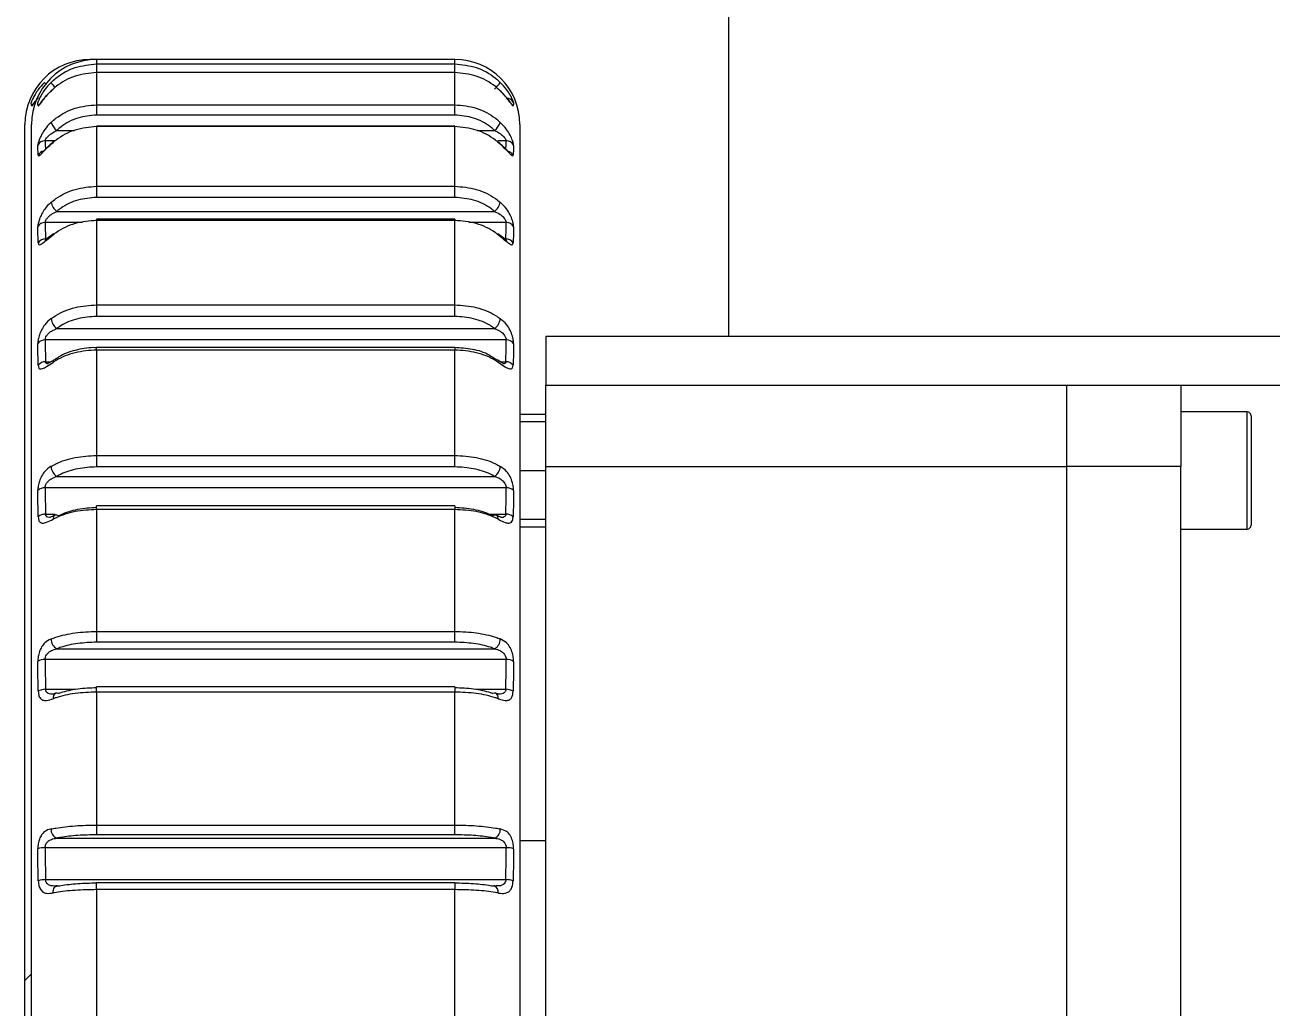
# Model space of a CAD drawing. Header units: millimetres. Extents: x -2889 to 8174, y 2447 to 8478.
# Drawn here: x 1753.66 to 1761.32, y 3464.35 to 3470.38 of the extents above; entities that cross this region are included whole.
import ezdxf

# ---------------------------------------------------------------- set-up
doc = ezdxf.new("R2010")
doc.units = ezdxf.units.MM

msp = doc.modelspace()

# ---------------------------------------------------------------- linework, layer by layer
at = {"color": 7, "linetype": 'Continuous', "lineweight": 25}
for p, q in [((1757.9788, 3474.6726), (1757.9788, 3468.4726)), ((1754.0966, 3470.1726), (1754.0563, 3470.1726)), ((1756.2966, 3470.1726), (1754.0966, 3470.1726)), ((1754.0966, 3470.1448), (1756.2966, 3470.1448)), ((1756.2966, 3470.0932), (1754.0966, 3470.0932)), ((1754.0966, 3470.0925), (1754.0966, 3470.0932)), ((1754.0966, 3470.0925), (1754.0966, 3469.8943)), ((1756.2966, 3470.0925), (1754.0966, 3470.0925)), ((1756.2966, 3470.0932), (1756.2966, 3470.0925)), ((1756.2966, 3469.8943), (1756.2966, 3470.0925)), ((1754.0966, 3469.8943), (1754.0966, 3469.8312)), ((1754.0966, 3469.8943), (1756.2966, 3469.8943)), ((1756.2966, 3469.8312), (1754.0966, 3469.8312)), ((1756.2966, 3469.8312), (1756.2966, 3469.8943)), ((1753.6563, 3464.5146), (1753.6563, 3469.7726)), ((1753.6966, 3458.5726), (1753.6966, 3469.7726)), ((1756.2966, 3469.7635), (1754.0966, 3469.7635)), ((1754.0966, 3469.76), (1754.0966, 3469.7635)), ((1754.0966, 3469.76), (1754.0966, 3469.3938)), ((1756.2966, 3469.76), (1754.0966, 3469.76)), ((1756.2966, 3469.7635), (1756.2966, 3469.76)), ((1756.2966, 3469.3938), (1756.2966, 3469.76)), ((1756.6966, 3469.7726), (1756.6966, 3458.5726)), ((1753.8308, 3469.666), (1753.8232, 3469.6595)), ((1754.0966, 3469.3938), (1754.0966, 3469.3253)), ((1754.0966, 3469.3938), (1756.2966, 3469.3938)), ((1756.2966, 3469.3253), (1756.2966, 3469.3938)), ((1756.2966, 3469.3253), (1754.0966, 3469.3253)), ((1753.8519, 3469.2389), (1756.5414, 3469.2389)), ((1756.2966, 3469.1916), (1754.0966, 3469.1916)), ((1754.0966, 3469.1833), (1754.0966, 3469.1916)), ((1754.0966, 3469.1833), (1754.0966, 3468.6651)), ((1756.2966, 3469.1833), (1754.0966, 3469.1833)), ((1756.2966, 3469.1916), (1756.2966, 3469.1833)), ((1756.2966, 3468.6651), (1756.2966, 3469.1833)), ((1754.0966, 3468.6651), (1754.0966, 3468.5942)), ((1754.0966, 3468.6651), (1756.2966, 3468.6651)), ((1756.2966, 3468.5942), (1756.2966, 3468.6651)), ((1753.8519, 3468.52), (1756.5414, 3468.52)), ((1756.2966, 3468.5942), (1754.0966, 3468.5942)), ((1756.6127, 3468.4494), (1753.7805, 3468.4494)), ((1756.8563, 3468.4726), (1764.8563, 3468.4726)), ((1756.8563, 3468.4726), (1756.8563, 3468.1726)), ((1756.2966, 3468.4025), (1754.0966, 3468.4025)), ((1754.0966, 3468.3876), (1754.0966, 3467.74)), ((1756.2966, 3468.3876), (1754.0966, 3468.3876)), ((1756.2966, 3467.74), (1756.2966, 3468.3876)), ((1756.5557, 3468.3251), (1756.5205, 3468.3478)), ((1756.8563, 3467.6726), (1756.8563, 3468.1726)), ((1756.8563, 3468.1726), (1764.8563, 3468.1726)), ((1760.0563, 3467.6726), (1760.0563, 3468.1726)), ((1760.7563, 3468.1726), (1760.7563, 3467.6726)), ((1756.6966, 3467.9939), (1756.8563, 3467.9939)), ((1761.1643, 3468.0075), (1760.7563, 3468.0075)), ((1761.1883, 3467.9835), (1761.1883, 3467.3115)), ((1756.6966, 3467.9475), (1756.8563, 3467.9475)), ((1754.0966, 3467.74), (1754.0966, 3467.6698)), ((1754.0966, 3467.74), (1756.2966, 3467.74)), ((1756.2966, 3467.6698), (1756.2966, 3467.74)), ((1753.8519, 3467.6112), (1756.5414, 3467.6112)), ((1756.2966, 3467.6698), (1754.0966, 3467.6698)), ((1756.6966, 3467.6475), (1756.8563, 3467.6475)), ((1756.8563, 3467.6726), (1760.0563, 3467.6726)), ((1756.8563, 3462.6726), (1756.8563, 3467.6726)), ((1760.7563, 3467.6726), (1760.0563, 3467.6726)), ((1760.0563, 3462.6726), (1760.0563, 3467.6726)), ((1760.7563, 3465.1726), (1760.7563, 3467.6726)), ((1756.6127, 3467.5413), (1753.7805, 3467.5413)), ((1756.2966, 3467.4307), (1754.0966, 3467.4307)), ((1754.0966, 3467.4077), (1754.0966, 3466.659)), ((1756.2966, 3467.4077), (1754.0966, 3467.4077)), ((1756.2966, 3466.659), (1756.2966, 3467.4077)), ((1756.6966, 3467.3475), (1756.8563, 3467.3475)), ((1756.6966, 3467.3011), (1756.8563, 3467.3011)), ((1760.7563, 3467.2875), (1761.1643, 3467.2875)), ((1754.0966, 3466.659), (1754.0966, 3466.5926)), ((1754.0966, 3466.659), (1756.2966, 3466.659)), ((1756.2966, 3466.5926), (1756.2966, 3466.659)), ((1753.8519, 3466.552), (1756.5414, 3466.552)), ((1756.2966, 3466.5926), (1754.0966, 3466.5926)), ((1756.6127, 3466.486), (1753.7805, 3466.486)), ((1756.2966, 3466.3188), (1754.0966, 3466.3188)), ((1754.0966, 3466.2864), (1754.0966, 3465.4694)), ((1756.2966, 3466.2864), (1754.0966, 3466.2864)), ((1756.2966, 3465.4694), (1756.2966, 3466.2864)), ((1754.0966, 3465.4694), (1754.0966, 3465.4097)), ((1754.0966, 3465.4694), (1756.2966, 3465.4694)), ((1756.2966, 3465.4097), (1756.2966, 3465.4694)), ((1753.8519, 3465.3889), (1756.5414, 3465.3889)), ((1756.2966, 3465.4097), (1754.0966, 3465.4097)), ((1756.6127, 3465.3296), (1753.7805, 3465.3296)), ((1756.8563, 3465.3726), (1756.6966, 3465.3726)), ((1760.7563, 3462.6726), (1760.7563, 3465.1726)), ((1753.783, 3465.134), (1756.6102, 3465.134)), ((1756.2966, 3465.1152), (1754.0966, 3465.1152)), ((1754.0966, 3465.0727), (1754.0966, 3464.223)), ((1756.2966, 3465.0727), (1754.0966, 3465.0727)), ((1756.2966, 3464.223), (1756.2966, 3465.0727)), ((1753.6966, 3464.555), (1753.6563, 3464.5146)), ((1753.6563, 3463.8726), (1753.6563, 3464.5146))]:
    msp.add_line(p, q, dxfattribs=at)
at = {"color": 8, "linetype": 'Continuous', "lineweight": 25}
for p, q in [((1754.0563, 3470.1726), (1754.0563, 3470.1706)), ((1754.0966, 3470.1726), (1754.0966, 3470.1448)), ((1754.0966, 3470.1448), (1754.0966, 3470.0932)), ((1756.2966, 3470.1448), (1756.2966, 3470.1726)), ((1756.2966, 3470.0925), (1756.2966, 3470.1448)), ((1753.8425, 3469.6733), (1753.7805, 3469.6733)), ((1753.8519, 3469.7363), (1753.9599, 3469.7363)), ((1756.4333, 3469.7363), (1756.5414, 3469.7363)), ((1756.6127, 3469.6733), (1756.5614, 3469.6733)), ((1753.695, 3469.6461), (1753.6966, 3469.6491)), ((1753.695, 3469.1458), (1753.6966, 3469.1485)), ((1754.0099, 3469.1706), (1753.7805, 3469.1706)), ((1756.6127, 3469.1706), (1756.3833, 3469.1706)), ((1753.695, 3468.4281), (1753.6966, 3468.4304)), ((1754.0966, 3468.3876), (1754.0966, 3468.4025)), ((1756.2966, 3468.4025), (1756.2966, 3468.3876)), ((1753.783, 3468.3156), (1753.817, 3468.3156)), ((1756.5762, 3468.3156), (1756.6102, 3468.3156)), ((1761.1643, 3467.2875), (1761.1643, 3468.0075)), ((1753.695, 3467.5244), (1753.6966, 3467.5263)), ((1753.783, 3467.3795), (1753.8417, 3467.3795)), ((1754.0966, 3467.4077), (1754.0966, 3467.4307)), ((1756.2966, 3467.4307), (1756.2966, 3467.4077)), ((1756.5047, 3467.3795), (1756.6102, 3467.3795)), ((1753.695, 3466.4742), (1753.6966, 3466.4755)), ((1753.783, 3466.3033), (1753.9671, 3466.3033)), ((1754.0966, 3466.2864), (1754.0966, 3466.3188)), ((1756.2966, 3466.3188), (1756.2966, 3466.2864)), ((1756.4262, 3466.3033), (1756.6102, 3466.3033)), ((1753.695, 3465.3235), (1753.6966, 3465.3242)), ((1754.0966, 3465.0727), (1754.0966, 3465.1152)), ((1756.2966, 3465.1152), (1756.2966, 3465.0727))]:
    msp.add_line(p, q, dxfattribs=at)
at = {"color": 7, "linetype": 'Continuous', "lineweight": 25, "flags": 128}
for points in [[(1753.8294, 3469.6628), (1753.8298, 3469.6655), (1753.8305, 3469.6663)], [(1756.5626, 3469.6664), (1756.5634, 3469.6655), (1756.5638, 3469.6628)], [(1753.8547, 3465.0959), (1753.8561, 3465.096), (1753.8628, 3465.0955)], [(1756.5304, 3465.0955), (1756.5371, 3465.096), (1756.5395, 3465.0957)]]:
    msp.add_lwpolyline(points, dxfattribs=at)
at = {"color": 8, "linetype": 'Continuous', "lineweight": 25, "flags": 128}
msp.add_lwpolyline([(1753.8294, 3465.0521), (1753.8298, 3465.0619), (1753.8315, 3465.071), (1753.8345, 3465.0791), (1753.8387, 3465.0859), (1753.8438, 3465.0912), (1753.8497, 3465.0946), (1753.8547, 3465.0959)], dxfattribs=at)
at = {"color": 7, "linetype": 'Continuous', "lineweight": 25}
for centre, radius, start, end in [((1754.0563, 3469.7726), 0.4, 90, 180), ((1754.0966, 3469.7726), 0.4, 90, 180), ((1756.2966, 3469.7726), 0.4, 0, 90), ((1756.3927, 3470.1533), 0.2204, 312.4078, 326.41404), ((1756.6128, 3469.8856), 0.05, 25.6213, 90.04202), ((1753.9259, 3469.8256), 0.116, 200.05599, 230.36773), ((1756.4674, 3469.8256), 0.116, 309.63227, 339.94401), ((1753.78, 3469.623), 0.0503, 89.46516, 152.65908), ((1756.6132, 3469.623), 0.0503, 27.34092, 90.53484), ((1753.9122, 3469.3154), 0.0974, 192.09309, 231.76234), ((1756.4811, 3469.3154), 0.0974, 308.23766, 347.90691), ((1753.7792, 3469.1194), 0.0511, 88.53793, 149.02974), ((1756.6141, 3469.1194), 0.0511, 30.97026, 91.46207), ((1753.7823, 3469.0188), 0.0518, 89.19099, 148.29784), ((1753.8379, 3469.0968), 0.00868, 128.93097, 192.57451), ((1756.5554, 3469.0968), 0.00863, 347.3039, 52.02104), ((1756.6109, 3469.0188), 0.0518, 31.70216, 90.80901), ((1753.9039, 3468.5905), 0.0876, 186.71257, 233.56026), ((1756.4893, 3468.5905), 0.0876, 306.43974, 353.28743), ((1753.7781, 3468.396), 0.0535, 87.43823, 143.13636), ((1756.6151, 3468.396), 0.0535, 36.86364, 92.56177), ((1753.7814, 3468.2612), 0.0544, 88.33553, 142.55795), ((1756.6118, 3468.2612), 0.0544, 37.44205, 91.66447), ((1761.1643, 3467.9835), 0.024, 0, 90), ((1753.895, 3467.6763), 0.0781, 182.54437, 236.52468), ((1756.4983, 3467.6763), 0.0781, 303.47532, 357.45563), ((1753.777, 3467.482), 0.0594, 86.6037, 134.49016), ((1756.6163, 3467.482), 0.0594, 45.50984, 93.3963), ((1753.7806, 3467.3188), 0.0608, 87.69038, 134.16151), ((1753.8478, 3467.3503), 0.0236, 50.51047, 109.03417), ((1756.5453, 3467.3505), 0.0234, 69.51927, 129.64122), ((1756.6127, 3467.3188), 0.0608, 45.83849, 92.30962), ((1761.1643, 3467.3115), 0.024, 270, 0), ((1753.8844, 3466.6112), 0.0675, 178.85837, 241.19131), ((1756.5088, 3466.6112), 0.0675, 298.80869, 1.14163), ((1753.776, 3466.4107), 0.0755, 86.60758, 122.62983), ((1756.6172, 3466.4107), 0.0755, 57.37017, 93.39242), ((1753.78, 3466.2259), 0.0774, 87.78129, 122.67448), ((1756.6132, 3466.2259), 0.0774, 57.32552, 92.21871), ((1753.8527, 3466.2579), 0.0225, 63.1601, 105.51631), ((1756.5406, 3466.258), 0.0224, 73.00577, 116.90687), ((1753.8727, 3465.4409), 0.056, 175.22854, 248.14418), ((1756.5205, 3465.4409), 0.056, 291.85582, 4.77146), ((1753.7756, 3465.1961), 0.1336, 87.89136, 107.53507), ((1756.6177, 3465.1961), 0.1336, 72.46493, 92.10864), ((1753.7807, 3464.997), 0.137, 89.02058, 108.05825), ((1756.6126, 3464.997), 0.137, 71.94175, 90.97942)]:
    msp.add_arc(centre, radius, start, end, dxfattribs=at)
at = {"color": 8, "linetype": 'Continuous', "lineweight": 25}
for centre, radius, start, end in [((1753.8135, 3470.0491), 0.041, 205.59573, 222.58475), ((1753.9664, 3470.1288), 0.1784, 213.09851, 225.44894), ((1753.7426, 3469.8647), 0.0499, 129.35068, 153.54822), ((1753.783, 3469.8647), 0.0499, 129.35068, 153.54822), ((1756.6103, 3469.8647), 0.05, 26.45202, 50.98144), ((1753.7826, 3469.5611), 0.0502, 103.94521, 151.96545), ((1756.6109, 3469.5614), 0.0499, 27.88152, 75.17214), ((1753.8448, 3468.315), 0.0157, 125.62024, 191.34156), ((1756.5485, 3468.315), 0.0157, 348.61919, 54.7047), ((1753.8523, 3467.3526), 0.0234, 121.43699, 191.32742), ((1756.5398, 3467.3522), 0.0243, 350.121, 55.84255), ((1753.8604, 3466.2512), 0.0315, 115.93354, 190.6842), ((1756.5326, 3466.2512), 0.0318, 349.47274, 62.78835), ((1756.5241, 3465.0586), 0.0402, 350.76997, 67.46275)]:
    msp.add_arc(centre, radius, start, end, dxfattribs=at)
at = {"color": 7, "linetype": 'Continuous', "lineweight": 25}
for points, knots in [([(1753.8169, 3470.0314), (1753.8267, 3470.0403), (1753.8694, 3470.0793), (1753.9619, 3470.1316), (1754.0517, 3470.1404), (1754.0966, 3470.1448)], [0, 0, 0, 0, 0.1291217, 0.5645604, 1, 1, 1, 1]), ([(1756.2966, 3470.1448), (1756.3415, 3470.1404), (1756.4313, 3470.1316), (1756.5238, 3470.0793), (1756.5665, 3470.0403), (1756.5763, 3470.0314)], [0, 0, 0, 0, 0.4354396, 0.8708783, 1, 1, 1, 1]), ([(1754.0966, 3470.0925), (1754.0518, 3470.0882), (1753.962, 3470.0794), (1753.8749, 3470.0298), (1753.8353, 3469.9957), (1753.8294, 3469.9907)], [0, 0, 0, 0, 0.4603213, 0.9205933, 1, 1, 1, 1]), ([(1756.5638, 3469.9907), (1756.558, 3469.9957), (1756.5184, 3470.0298), (1756.4312, 3470.0794), (1756.3415, 3470.0882), (1756.2966, 3470.0925)], [0, 0, 0, 0, 0.079407, 0.539679, 1, 1, 1, 1]), ([(1753.7766, 3470.0314), (1753.7758, 3470.0306), (1753.762, 3470.0171), (1753.7408, 3469.9925), (1753.7183, 3469.9586), (1753.7047, 3469.933), (1753.6964, 3469.9137), (1753.6955, 3469.9094), (1753.695, 3469.9072)], [0, 0, 0, 0, 0.017221, 0.3031336, 0.4984082, 0.6739189, 0.8393223, 1, 1, 1, 1]), ([(1753.8169, 3470.0314), (1753.8161, 3470.0306), (1753.8023, 3470.0171), (1753.7811, 3469.9925), (1753.7587, 3469.9586), (1753.745, 3469.933), (1753.7367, 3469.9137), (1753.7358, 3469.9094), (1753.7353, 3469.9072)], [0, 0, 0, 0, 0.017221, 0.3031336, 0.4984082, 0.6739189, 0.8393223, 1, 1, 1, 1]), ([(1753.7382, 3469.887), (1753.7386, 3469.8867), (1753.7395, 3469.8861), (1753.7437, 3469.8916), (1753.7516, 3469.9026), (1753.7639, 3469.9198), (1753.7911, 3469.954), (1753.8156, 3469.9774), (1753.8294, 3469.9907)], [0, 0, 0, 0, 0.092122, 0.262386, 0.269354, 0.484813, 0.707237, 1, 1, 1, 1]), ([(1753.8299, 3469.9909), (1753.8234, 3469.9851), (1753.8035, 3469.9677), (1753.7791, 3469.9396), (1753.7605, 3469.9156), (1753.752, 3469.904), (1753.7489, 3469.8999), (1753.7485, 3469.8995), (1753.7497, 3469.9008), (1753.7522, 3469.9032), (1753.755, 3469.9051), (1753.7564, 3469.906)], [0, 0, 0, 0, 0.1495411, 0.4552122, 0.6570464, 0.7786733, 0.8554042, 0.9033424, 0.9358768, 0.9682946, 1, 1, 1, 1]), ([(1756.6413, 3469.9028), (1756.6419, 3469.9022), (1756.6435, 3469.9009), (1756.6445, 3469.8996), (1756.6446, 3469.8996), (1756.6433, 3469.9013), (1756.6393, 3469.9065), (1756.6304, 3469.9187), (1756.6132, 3469.9406), (1756.5904, 3469.967), (1756.5711, 3469.9837), (1756.563, 3469.9906)], [0, 0, 0, 0, 0.023742, 0.055859, 0.091748, 0.140342, 0.221182, 0.352541, 0.543287, 0.81014, 1, 1, 1, 1]), ([(1756.5638, 3469.9907), (1756.5647, 3469.9899), (1756.58, 3469.9762), (1756.6032, 3469.9523), (1756.628, 3469.9215), (1756.6431, 3469.9007), (1756.6526, 3469.8872), (1756.6542, 3469.887), (1756.655, 3469.887)], [0, 0, 0, 0, 0.017352, 0.313761, 0.508689, 0.681484, 0.843326, 1, 1, 1, 1]), ([(1756.6579, 3469.9072), (1756.6577, 3469.9082), (1756.6573, 3469.9111), (1756.6512, 3469.9267), (1756.6369, 3469.9549), (1756.6125, 3469.9928), (1756.5896, 3470.0172), (1756.5763, 3470.0314)], [0, 0, 0, 0, 0.096023, 0.272505, 0.481898, 0.698908, 1, 1, 1, 1]), ([(1753.6979, 3469.887), (1753.6971, 3469.8903), (1753.6957, 3469.8969), (1753.6952, 3469.9038), (1753.695, 3469.9072)], [0, 0, 0, 0, 0.502163, 1, 1, 1, 1]), ([(1753.7382, 3469.887), (1753.7375, 3469.8903), (1753.736, 3469.8969), (1753.7356, 3469.9038), (1753.7353, 3469.9072)], [0, 0, 0, 0, 0.502163, 1, 1, 1, 1]), ([(1756.6579, 3469.9072), (1756.6577, 3469.9038), (1756.6572, 3469.8969), (1756.6557, 3469.8903), (1756.655, 3469.887)], [0, 0, 0, 0, 0.497837, 1, 1, 1, 1]), ([(1753.8169, 3469.7858), (1753.8267, 3469.7944), (1753.8694, 3469.8317), (1753.9619, 3469.8817), (1754.0517, 3469.8901), (1754.0966, 3469.8943)], [0, 0, 0, 0, 0.129122, 0.56456, 1, 1, 1, 1]), ([(1754.0966, 3469.8312), (1754.0573, 3469.8275), (1753.9787, 3469.8201), (1753.8978, 3469.7764), (1753.8604, 3469.7438), (1753.8519, 3469.7363)], [0, 0, 0, 0, 0.435439, 0.870878, 1, 1, 1, 1]), ([(1756.2966, 3469.8943), (1756.3415, 3469.8901), (1756.4313, 3469.8817), (1756.5238, 3469.8317), (1756.5665, 3469.7944), (1756.5763, 3469.7858)], [0, 0, 0, 0, 0.43544, 0.870878, 1, 1, 1, 1]), ([(1756.5414, 3469.7363), (1756.5328, 3469.7438), (1756.4954, 3469.7764), (1756.4145, 3469.8201), (1756.3359, 3469.8275), (1756.2966, 3469.8312)], [0, 0, 0, 0, 0.129122, 0.564561, 1, 1, 1, 1]), ([(1753.8169, 3469.7858), (1753.8161, 3469.7851), (1753.8023, 3469.7721), (1753.7811, 3469.7479), (1753.7587, 3469.7121), (1753.745, 3469.6831), (1753.7367, 3469.6589), (1753.7358, 3469.6503), (1753.7353, 3469.6461)], [0, 0, 0, 0, 0.017221, 0.303134, 0.498408, 0.673919, 0.839322, 1, 1, 1, 1]), ([(1754.0966, 3469.76), (1754.0518, 3469.7558), (1753.962, 3469.7475), (1753.8749, 3469.7001), (1753.8353, 3469.6676), (1753.8294, 3469.6628)], [0, 0, 0, 0, 0.460321, 0.920593, 1, 1, 1, 1]), ([(1756.5638, 3469.6628), (1756.558, 3469.6676), (1756.5184, 3469.7001), (1756.4312, 3469.7475), (1756.3415, 3469.7558), (1756.2966, 3469.76)], [0, 0, 0, 0, 0.079407, 0.539679, 1, 1, 1, 1]), ([(1756.6579, 3469.6461), (1756.6577, 3469.6484), (1756.6573, 3469.6548), (1756.6512, 3469.6757), (1756.6369, 3469.7081), (1756.6125, 3469.7483), (1756.5896, 3469.772), (1756.5763, 3469.7858)], [0, 0, 0, 0, 0.096023, 0.272505, 0.481898, 0.698908, 1, 1, 1, 1]), ([(1753.7805, 3469.6733), (1753.7808, 3469.6749), (1753.7811, 3469.6769), (1753.7839, 3469.6827), (1753.7892, 3469.691), (1753.8016, 3469.7043), (1753.8223, 3469.7211), (1753.8404, 3469.7304), (1753.8519, 3469.7363)], [0, 0, 0, 0, 0.11624, 0.138706, 0.285713, 0.452162, 0.653789, 1, 1, 1, 1]), ([(1756.5414, 3469.7363), (1756.5527, 3469.7305), (1756.5715, 3469.7208), (1756.5919, 3469.7041), (1756.6018, 3469.6933), (1756.6077, 3469.6855), (1756.6105, 3469.6805), (1756.6124, 3469.676), (1756.6126, 3469.6744), (1756.6127, 3469.6733)], [0, 0, 0, 0, 0.343735, 0.56662, 0.703968, 0.762734, 0.879015, 0.917663, 1, 1, 1, 1]), ([(1753.7382, 3469.5847), (1753.7375, 3469.595), (1753.736, 3469.6153), (1753.7356, 3469.6359), (1753.7353, 3469.6461)], [0, 0, 0, 0, 0.502163, 1, 1, 1, 1]), ([(1753.7382, 3469.5847), (1753.7386, 3469.5833), (1753.7395, 3469.579), (1753.7437, 3469.5809), (1753.7516, 3469.5871), (1753.7639, 3469.5995), (1753.7911, 3469.6284), (1753.8156, 3469.6503), (1753.8294, 3469.6628)], [0, 0, 0, 0, 0.092122, 0.262386, 0.269354, 0.484813, 0.707237, 1, 1, 1, 1]), ([(1753.8232, 3469.6595), (1753.8194, 3469.6563), (1753.8049, 3469.644), (1753.7869, 3469.6259), (1753.7714, 3469.6104), (1753.765, 3469.6041), (1753.7624, 3469.602), (1753.7627, 3469.6022), (1753.7628, 3469.6023)], [0, 0, 0, 0, 0.131929, 0.515385, 0.744788, 0.887778, 0.978894, 1, 1, 1, 1]), ([(1756.6305, 3469.6023), (1756.6304, 3469.6023), (1756.6302, 3469.6025), (1756.6269, 3469.6054), (1756.6198, 3469.6124), (1756.6052, 3469.6271), (1756.5858, 3469.6464), (1756.5691, 3469.6602), (1756.5623, 3469.6659)], [0, 0, 0, 0, 0.051658, 0.134189, 0.264291, 0.466312, 0.779909, 1, 1, 1, 1]), ([(1756.5638, 3469.6628), (1756.5647, 3469.6621), (1756.58, 3469.649), (1756.6032, 3469.6269), (1756.628, 3469.601), (1756.6431, 3469.5856), (1756.6526, 3469.5784), (1756.6542, 3469.5826), (1756.655, 3469.5847)], [0, 0, 0, 0, 0.017352, 0.313761, 0.508689, 0.681484, 0.843326, 1, 1, 1, 1]), ([(1756.6579, 3469.6461), (1756.6577, 3469.6359), (1756.6572, 3469.6153), (1756.6557, 3469.595), (1756.655, 3469.5847)], [0, 0, 0, 0, 0.497837, 1, 1, 1, 1]), ([(1753.8169, 3469.295), (1753.8267, 3469.3027), (1753.8694, 3469.3367), (1753.9619, 3469.3823), (1754.0517, 3469.39), (1754.0966, 3469.3938)], [0, 0, 0, 0, 0.129122, 0.56456, 1, 1, 1, 1]), ([(1756.2966, 3469.3938), (1756.3415, 3469.39), (1756.4313, 3469.3823), (1756.5238, 3469.3367), (1756.5665, 3469.3027), (1756.5763, 3469.295)], [0, 0, 0, 0, 0.43544, 0.870878, 1, 1, 1, 1]), ([(1753.8169, 3469.295), (1753.8161, 3469.2943), (1753.8023, 3469.2825), (1753.7811, 3469.2595), (1753.7587, 3469.2234), (1753.745, 3469.1923), (1753.7367, 3469.1642), (1753.7358, 3469.1519), (1753.7353, 3469.1458)], [0, 0, 0, 0, 0.017221, 0.303134, 0.498408, 0.673919, 0.839322, 1, 1, 1, 1]), ([(1754.0966, 3469.3253), (1754.0573, 3469.3219), (1753.9787, 3469.3152), (1753.8978, 3469.2754), (1753.8604, 3469.2457), (1753.8519, 3469.2389)], [0, 0, 0, 0, 0.435439, 0.870878, 1, 1, 1, 1]), ([(1756.5414, 3469.2389), (1756.5328, 3469.2457), (1756.4954, 3469.2754), (1756.4145, 3469.3152), (1756.3359, 3469.3219), (1756.2966, 3469.3253)], [0, 0, 0, 0, 0.129122, 0.564561, 1, 1, 1, 1]), ([(1756.6579, 3469.1458), (1756.6577, 3469.1492), (1756.6573, 3469.1588), (1756.6512, 3469.1842), (1756.6369, 3469.2194), (1756.6125, 3469.2601), (1756.5896, 3469.2822), (1756.5763, 3469.295)], [0, 0, 0, 0, 0.096023, 0.272505, 0.481898, 0.698908, 1, 1, 1, 1]), ([(1753.7805, 3469.1706), (1753.7808, 3469.173), (1753.7811, 3469.1759), (1753.7839, 3469.1834), (1753.7892, 3469.1932), (1753.8016, 3469.2076), (1753.8223, 3469.2247), (1753.8404, 3469.2334), (1753.8519, 3469.2389)], [0, 0, 0, 0, 0.11624, 0.138706, 0.285713, 0.452162, 0.653789, 1, 1, 1, 1]), ([(1756.5414, 3469.2389), (1756.5527, 3469.2334), (1756.5715, 3469.2245), (1756.5919, 3469.2074), (1756.6018, 3469.1956), (1756.6077, 3469.1867), (1756.6105, 3469.1806), (1756.6124, 3469.1747), (1756.6126, 3469.1722), (1756.6127, 3469.1706)], [0, 0, 0, 0, 0.343735, 0.56662, 0.703968, 0.762734, 0.879015, 0.917663, 1, 1, 1, 1]), ([(1753.7382, 3469.046), (1753.7375, 3469.0626), (1753.736, 3469.0958), (1753.7356, 3469.1292), (1753.7353, 3469.1458)], [0, 0, 0, 0, 0.502163, 1, 1, 1, 1]), ([(1753.7805, 3469.1706), (1753.7807, 3469.154), (1753.7811, 3469.1206), (1753.7824, 3469.0873), (1753.783, 3469.0706)], [0, 0, 0, 0, 0.497895, 1, 1, 1, 1]), ([(1754.0966, 3469.1833), (1754.0518, 3469.1795), (1753.962, 3469.1719), (1753.8749, 3469.1288), (1753.8353, 3469.0993), (1753.8294, 3469.0949)], [0, 0, 0, 0, 0.460321, 0.920593, 1, 1, 1, 1]), ([(1756.5638, 3469.0949), (1756.558, 3469.0993), (1756.5184, 3469.1288), (1756.4312, 3469.1719), (1756.3415, 3469.1795), (1756.2966, 3469.1833)], [0, 0, 0, 0, 0.079407, 0.539679, 1, 1, 1, 1]), ([(1756.6102, 3469.0706), (1756.6109, 3469.0873), (1756.6121, 3469.1206), (1756.6125, 3469.154), (1756.6127, 3469.1706)], [0, 0, 0, 0, 0.502105, 1, 1, 1, 1]), ([(1756.6579, 3469.1458), (1756.6577, 3469.1292), (1756.6572, 3469.0958), (1756.6557, 3469.0626), (1756.655, 3469.046)], [0, 0, 0, 0, 0.497837, 1, 1, 1, 1]), ([(1753.7382, 3469.046), (1753.7386, 3469.0433), (1753.7395, 3469.0357), (1753.7437, 3469.0338), (1753.7516, 3469.0349), (1753.7639, 3469.042), (1753.7911, 3469.0643), (1753.8156, 3469.0838), (1753.8294, 3469.0949)], [0, 0, 0, 0, 0.092122, 0.262386, 0.269354, 0.484813, 0.707237, 1, 1, 1, 1]), ([(1753.8325, 3469.1035), (1753.8265, 3469.0988), (1753.8119, 3469.0875), (1753.7946, 3469.0734), (1753.7828, 3469.0645), (1753.7779, 3469.0613), (1753.778, 3469.0614), (1753.778, 3469.0614)], [0, 0, 0, 0, 0.244648, 0.590434, 0.807333, 0.937142, 1, 1, 1, 1]), ([(1756.6154, 3469.0613), (1756.6155, 3469.0613), (1756.6158, 3469.0611), (1756.6136, 3469.0624), (1756.6079, 3469.0664), (1756.5958, 3469.0757), (1756.5798, 3469.0887), (1756.5663, 3469.0991), (1756.5606, 3469.1035)], [0, 0, 0, 0, 0.02534, 0.122762, 0.255996, 0.458411, 0.774328, 1, 1, 1, 1]), ([(1756.5638, 3469.0949), (1756.5647, 3469.0943), (1756.58, 3469.0824), (1756.6032, 3469.0632), (1756.628, 3469.0432), (1756.6431, 3469.034), (1756.6526, 3469.0334), (1756.6542, 3469.0418), (1756.655, 3469.046)], [0, 0, 0, 0, 0.017352, 0.313761, 0.508689, 0.681484, 0.843326, 1, 1, 1, 1]), ([(1753.8169, 3468.5802), (1753.8267, 3468.5869), (1753.8694, 3468.6161), (1753.9619, 3468.6552), (1754.0517, 3468.6618), (1754.0966, 3468.6651)], [0, 0, 0, 0, 0.129122, 0.56456, 1, 1, 1, 1]), ([(1756.2966, 3468.6651), (1756.3415, 3468.6618), (1756.4313, 3468.6552), (1756.5238, 3468.6161), (1756.5665, 3468.5869), (1756.5763, 3468.5802)], [0, 0, 0, 0, 0.43544, 0.870878, 1, 1, 1, 1]), ([(1753.8169, 3468.5802), (1753.8161, 3468.5797), (1753.8023, 3468.5695), (1753.7811, 3468.5489), (1753.7587, 3468.5141), (1753.745, 3468.4822), (1753.7367, 3468.4515), (1753.7358, 3468.4358), (1753.7353, 3468.4281)], [0, 0, 0, 0, 0.017221, 0.303134, 0.498408, 0.673919, 0.839322, 1, 1, 1, 1]), ([(1753.7805, 3468.4494), (1753.7808, 3468.4525), (1753.7811, 3468.4563), (1753.7839, 3468.465), (1753.7892, 3468.4759), (1753.8016, 3468.4909), (1753.8223, 3468.5076), (1753.8404, 3468.5152), (1753.8519, 3468.52)], [0, 0, 0, 0, 0.11624, 0.138706, 0.285713, 0.452162, 0.653789, 1, 1, 1, 1]), ([(1754.0966, 3468.5942), (1754.0573, 3468.5913), (1753.9787, 3468.5855), (1753.8978, 3468.5513), (1753.8604, 3468.5259), (1753.8519, 3468.52)], [0, 0, 0, 0, 0.435439, 0.870878, 1, 1, 1, 1]), ([(1756.5414, 3468.52), (1756.5328, 3468.5259), (1756.4954, 3468.5513), (1756.4145, 3468.5855), (1756.3359, 3468.5913), (1756.2966, 3468.5942)], [0, 0, 0, 0, 0.129122, 0.564561, 1, 1, 1, 1]), ([(1756.5414, 3468.52), (1756.5527, 3468.5152), (1756.5715, 3468.5074), (1756.5919, 3468.4907), (1756.6018, 3468.4785), (1756.6077, 3468.4687), (1756.6105, 3468.4619), (1756.6124, 3468.4548), (1756.6126, 3468.4516), (1756.6127, 3468.4494)], [0, 0, 0, 0, 0.343735, 0.56662, 0.703968, 0.762734, 0.879015, 0.917663, 1, 1, 1, 1]), ([(1756.6579, 3468.4281), (1756.6577, 3468.4325), (1756.6573, 3468.445), (1756.6512, 3468.4736), (1756.6369, 3468.5101), (1756.6125, 3468.5495), (1756.5896, 3468.569), (1756.5763, 3468.5802)], [0, 0, 0, 0, 0.096023, 0.272505, 0.481898, 0.698908, 1, 1, 1, 1]), ([(1753.7805, 3468.4494), (1753.7807, 3468.4272), (1753.7811, 3468.3826), (1753.7824, 3468.338), (1753.783, 3468.3156)], [0, 0, 0, 0, 0.497895, 1, 1, 1, 1]), ([(1756.6102, 3468.3156), (1756.6109, 3468.338), (1756.6121, 3468.3826), (1756.6125, 3468.4272), (1756.6127, 3468.4494)], [0, 0, 0, 0, 0.502105, 1, 1, 1, 1]), ([(1753.7382, 3468.2943), (1753.7375, 3468.3166), (1753.736, 3468.3611), (1753.7356, 3468.4058), (1753.7353, 3468.4281)], [0, 0, 0, 0, 0.502163, 1, 1, 1, 1]), ([(1754.0966, 3468.3876), (1754.0518, 3468.3844), (1753.962, 3468.3778), (1753.8749, 3468.341), (1753.8353, 3468.3157), (1753.8294, 3468.3119)], [0, 0, 0, 0, 0.460321, 0.920593, 1, 1, 1, 1]), ([(1754.0966, 3468.4017), (1754.0896, 3468.4019), (1754.0453, 3468.4032), (1753.9645, 3468.3878), (1753.882, 3468.3603), (1753.8463, 3468.3322), (1753.8375, 3468.3253)], [0, 0, 0, 0, 0.07398, 0.468522, 0.86881, 1, 1, 1, 1]), ([(1756.5205, 3468.3478), (1756.5163, 3468.3506), (1756.4836, 3468.3724), (1756.4064, 3468.3947), (1756.333, 3468.3997), (1756.2966, 3468.4022)], [0, 0, 0, 0, 0.068782, 0.539059, 1, 1, 1, 1]), ([(1756.5638, 3468.3119), (1756.558, 3468.3157), (1756.5184, 3468.341), (1756.4312, 3468.3778), (1756.3415, 3468.3844), (1756.2966, 3468.3876)], [0, 0, 0, 0, 0.079407, 0.539679, 1, 1, 1, 1]), ([(1756.6579, 3468.4281), (1756.6577, 3468.4058), (1756.6572, 3468.3611), (1756.6557, 3468.3166), (1756.655, 3468.2943)], [0, 0, 0, 0, 0.497837, 1, 1, 1, 1]), ([(1753.7382, 3468.2943), (1753.7386, 3468.2905), (1753.7395, 3468.2799), (1753.7437, 3468.2743), (1753.7516, 3468.2702), (1753.7639, 3468.2717), (1753.7911, 3468.2864), (1753.8156, 3468.3027), (1753.8294, 3468.3119)], [0, 0, 0, 0, 0.092122, 0.262386, 0.269354, 0.484813, 0.707237, 1, 1, 1, 1]), ([(1753.8355, 3468.3278), (1753.8298, 3468.324), (1753.817, 3468.3154), (1753.8032, 3468.3069), (1753.7945, 3468.3025), (1753.7935, 3468.3022), (1753.7931, 3468.302)], [0, 0, 0, 0, 0.292016, 0.65246, 0.858396, 1, 1, 1, 1]), ([(1756.5997, 3468.3022), (1756.5998, 3468.3021), (1756.6004, 3468.302), (1756.597, 3468.3032), (1756.5899, 3468.3071), (1756.5766, 3468.3151), (1756.5646, 3468.3232), (1756.5579, 3468.3276)], [0, 0, 0, 0, 0.048067, 0.185826, 0.372567, 0.652602, 1, 1, 1, 1]), ([(1756.5638, 3468.3119), (1756.5647, 3468.3114), (1756.58, 3468.3012), (1756.6032, 3468.2857), (1756.628, 3468.2726), (1756.6431, 3468.2698), (1756.6526, 3468.2759), (1756.6542, 3468.2882), (1756.655, 3468.2943)], [0, 0, 0, 0, 0.017352, 0.313761, 0.508689, 0.681484, 0.843326, 1, 1, 1, 1]), ([(1753.8169, 3467.6729), (1753.8267, 3467.6782), (1753.8694, 3467.7012), (1753.9619, 3467.7322), (1754.0517, 3467.7374), (1754.0966, 3467.74)], [0, 0, 0, 0, 0.129122, 0.56456, 1, 1, 1, 1]), ([(1756.2966, 3467.74), (1756.3415, 3467.7374), (1756.4313, 3467.7322), (1756.5238, 3467.7012), (1756.5665, 3467.6782), (1756.5763, 3467.6729)], [0, 0, 0, 0, 0.43544, 0.870878, 1, 1, 1, 1]), ([(1753.8169, 3467.6729), (1753.8161, 3467.6724), (1753.8023, 3467.6644), (1753.7811, 3467.647), (1753.7587, 3467.6149), (1753.745, 3467.5837), (1753.7367, 3467.5517), (1753.7358, 3467.5334), (1753.7353, 3467.5244)], [0, 0, 0, 0, 0.017221, 0.303134, 0.498408, 0.673919, 0.839322, 1, 1, 1, 1]), ([(1753.7805, 3467.5413), (1753.7808, 3467.545), (1753.7811, 3467.5494), (1753.7839, 3467.5591), (1753.7892, 3467.5706), (1753.8016, 3467.5855), (1753.8223, 3467.601), (1753.8404, 3467.6072), (1753.8519, 3467.6112)], [0, 0, 0, 0, 0.11624, 0.138706, 0.285713, 0.452162, 0.653789, 1, 1, 1, 1]), ([(1754.0966, 3467.6698), (1754.0573, 3467.6675), (1753.9787, 3467.663), (1753.8978, 3467.6359), (1753.8604, 3467.6158), (1753.8519, 3467.6112)], [0, 0, 0, 0, 0.435439, 0.870878, 1, 1, 1, 1]), ([(1756.5414, 3467.6112), (1756.5328, 3467.6158), (1756.4954, 3467.6359), (1756.4145, 3467.663), (1756.3359, 3467.6675), (1756.2966, 3467.6698)], [0, 0, 0, 0, 0.129122, 0.564561, 1, 1, 1, 1]), ([(1756.5414, 3467.6112), (1756.5527, 3467.6073), (1756.5715, 3467.6008), (1756.5919, 3467.5853), (1756.6018, 3467.5731), (1756.6077, 3467.563), (1756.6105, 3467.5557), (1756.6124, 3467.5477), (1756.6126, 3467.5439), (1756.6127, 3467.5413)], [0, 0, 0, 0, 0.343735, 0.56662, 0.703968, 0.762734, 0.879015, 0.917663, 1, 1, 1, 1]), ([(1756.6579, 3467.5244), (1756.6577, 3467.5296), (1756.6573, 3467.5444), (1756.6512, 3467.575), (1756.6369, 3467.6113), (1756.6125, 3467.6477), (1756.5896, 3467.6636), (1756.5763, 3467.6729)], [0, 0, 0, 0, 0.096023, 0.272505, 0.481898, 0.698908, 1, 1, 1, 1]), ([(1753.7382, 3467.3624), (1753.7375, 3467.3895), (1753.736, 3467.4434), (1753.7356, 3467.4975), (1753.7353, 3467.5244)], [0, 0, 0, 0, 0.502163, 1, 1, 1, 1]), ([(1753.7805, 3467.5413), (1753.7807, 3467.5145), (1753.7811, 3467.4605), (1753.7824, 3467.4066), (1753.783, 3467.3795)], [0, 0, 0, 0, 0.497895, 1, 1, 1, 1]), ([(1756.6102, 3467.3795), (1756.6109, 3467.4066), (1756.6121, 3467.4605), (1756.6125, 3467.5145), (1756.6127, 3467.5413)], [0, 0, 0, 0, 0.502105, 1, 1, 1, 1]), ([(1756.6579, 3467.5244), (1756.6577, 3467.4975), (1756.6572, 3467.4434), (1756.6557, 3467.3895), (1756.655, 3467.3624)], [0, 0, 0, 0, 0.497837, 1, 1, 1, 1]), ([(1753.8401, 3467.3728), (1753.8348, 3467.37), (1753.8239, 3467.3642), (1753.8135, 3467.3599), (1753.8084, 3467.3588), (1753.809, 3467.3589), (1753.8092, 3467.3589)], [0, 0, 0, 0, 0.341282, 0.698791, 0.935052, 1, 1, 1, 1]), ([(1754.0966, 3467.4077), (1754.0518, 3467.4051), (1753.962, 3467.4), (1753.8749, 3467.3709), (1753.8353, 3467.351), (1753.8294, 3467.348)], [0, 0, 0, 0, 0.460321, 0.920593, 1, 1, 1, 1]), ([(1753.8628, 3467.3685), (1753.8679, 3467.3711), (1753.9026, 3467.3887), (1753.9788, 3467.4144), (1754.0574, 3467.4189), (1754.0966, 3467.4212)], [0, 0, 0, 0, 0.079415, 0.539702, 1, 1, 1, 1]), ([(1756.2966, 3467.4212), (1756.3359, 3467.4189), (1756.4144, 3467.4144), (1756.4907, 3467.3887), (1756.5253, 3467.3711), (1756.5304, 3467.3685)], [0, 0, 0, 0, 0.4602984, 0.9205849, 1, 1, 1, 1]), ([(1756.5638, 3467.348), (1756.558, 3467.351), (1756.5184, 3467.3709), (1756.4312, 3467.4), (1756.3415, 3467.4051), (1756.2966, 3467.4077)], [0, 0, 0, 0, 0.079407, 0.539679, 1, 1, 1, 1]), ([(1756.5839, 3467.359), (1756.5839, 3467.3589), (1756.5842, 3467.3589), (1756.5784, 3467.3605), (1756.5685, 3467.3646), (1756.5588, 3467.3697), (1756.5535, 3467.3725)], [0, 0, 0, 0, 0.135246, 0.355504, 0.649372, 1, 1, 1, 1]), ([(1753.7382, 3467.3624), (1753.7386, 3467.3577), (1753.7395, 3467.3445), (1753.7437, 3467.3355), (1753.7516, 3467.3265), (1753.7639, 3467.3222), (1753.7911, 3467.3288), (1753.8156, 3467.3411), (1753.8294, 3467.348)], [0, 0, 0, 0, 0.092122, 0.262386, 0.269354, 0.484813, 0.707237, 1, 1, 1, 1]), ([(1756.5638, 3467.348), (1756.5647, 3467.3476), (1756.58, 3467.3396), (1756.6032, 3467.3285), (1756.628, 3467.3228), (1756.6431, 3467.3266), (1756.6526, 3467.3391), (1756.6542, 3467.3547), (1756.655, 3467.3624)], [0, 0, 0, 0, 0.017352, 0.313761, 0.508689, 0.681484, 0.843326, 1, 1, 1, 1]), ([(1753.8169, 3466.6125), (1753.8161, 3466.6122), (1753.8023, 3466.6066), (1753.7811, 3466.5932), (1753.7587, 3466.5654), (1753.745, 3466.5361), (1753.7367, 3466.5042), (1753.7358, 3466.4841), (1753.7353, 3466.4742)], [0, 0, 0, 0, 0.017221, 0.303134, 0.498408, 0.673919, 0.839322, 1, 1, 1, 1]), ([(1753.8169, 3466.6125), (1753.8267, 3466.6162), (1753.8694, 3466.6322), (1753.9619, 3466.6536), (1754.0517, 3466.6572), (1754.0966, 3466.659)], [0, 0, 0, 0, 0.1291217, 0.5645604, 1, 1, 1, 1]), ([(1756.2966, 3466.659), (1756.3415, 3466.6572), (1756.4313, 3466.6536), (1756.5238, 3466.6322), (1756.5665, 3466.6162), (1756.5763, 3466.6125)], [0, 0, 0, 0, 0.43544, 0.870878, 1, 1, 1, 1]), ([(1756.6579, 3466.4742), (1756.6577, 3466.48), (1756.6573, 3466.4964), (1756.6512, 3466.5278), (1756.6369, 3466.5621), (1756.6125, 3466.5939), (1756.5896, 3466.6057), (1756.5763, 3466.6125)], [0, 0, 0, 0, 0.096023, 0.272505, 0.481898, 0.698908, 1, 1, 1, 1]), ([(1753.7805, 3466.486), (1753.7808, 3466.4901), (1753.7811, 3466.495), (1753.7839, 3466.5052), (1753.7892, 3466.5168), (1753.8016, 3466.5309), (1753.8223, 3466.5445), (1753.8404, 3466.5491), (1753.8519, 3466.552)], [0, 0, 0, 0, 0.11624, 0.138706, 0.285713, 0.452162, 0.653789, 1, 1, 1, 1]), ([(1754.0966, 3466.5926), (1754.0573, 3466.591), (1753.9787, 3466.5879), (1753.8978, 3466.5692), (1753.8604, 3466.5552), (1753.8519, 3466.552)], [0, 0, 0, 0, 0.4354391, 0.870878, 1, 1, 1, 1]), ([(1756.5414, 3466.552), (1756.5328, 3466.5552), (1756.4954, 3466.5692), (1756.4145, 3466.5879), (1756.3359, 3466.591), (1756.2966, 3466.5926)], [0, 0, 0, 0, 0.129122, 0.564561, 1, 1, 1, 1]), ([(1756.5414, 3466.552), (1756.5527, 3466.5492), (1756.5715, 3466.5444), (1756.5919, 3466.5307), (1756.6018, 3466.5191), (1756.6077, 3466.5092), (1756.6105, 3466.5016), (1756.6124, 3466.4931), (1756.6126, 3466.4889), (1756.6127, 3466.486)], [0, 0, 0, 0, 0.343735, 0.56662, 0.703968, 0.762734, 0.879015, 0.917663, 1, 1, 1, 1]), ([(1753.7382, 3466.2911), (1753.7375, 3466.3217), (1753.736, 3466.3827), (1753.7356, 3466.4438), (1753.7353, 3466.4742)], [0, 0, 0, 0, 0.502163, 1, 1, 1, 1]), ([(1753.7805, 3466.486), (1753.7807, 3466.4557), (1753.7811, 3466.3948), (1753.7824, 3466.3339), (1753.783, 3466.3033)], [0, 0, 0, 0, 0.497895, 1, 1, 1, 1]), ([(1756.6102, 3466.3033), (1756.6109, 3466.3339), (1756.6121, 3466.3948), (1756.6125, 3466.4557), (1756.6127, 3466.486)], [0, 0, 0, 0, 0.502105, 1, 1, 1, 1]), ([(1756.6579, 3466.4742), (1756.6577, 3466.4438), (1756.6572, 3466.3827), (1756.6557, 3466.3217), (1756.655, 3466.2911)], [0, 0, 0, 0, 0.497837, 1, 1, 1, 1]), ([(1753.8628, 3466.278), (1753.8679, 3466.2798), (1753.9026, 3466.292), (1753.9788, 3466.3097), (1754.0574, 3466.3129), (1754.0966, 3466.3145)], [0, 0, 0, 0, 0.0794151, 0.5397016, 1, 1, 1, 1]), ([(1756.2966, 3466.3145), (1756.3359, 3466.3129), (1756.4144, 3466.3097), (1756.4907, 3466.292), (1756.5253, 3466.2798), (1756.5304, 3466.278)], [0, 0, 0, 0, 0.4602984, 0.9205849, 1, 1, 1, 1]), ([(1753.7382, 3466.2911), (1753.7386, 3466.2858), (1753.7395, 3466.2705), (1753.7437, 3466.2584), (1753.7516, 3466.2449), (1753.7639, 3466.235), (1753.7911, 3466.2332), (1753.8156, 3466.241), (1753.8294, 3466.2454)], [0, 0, 0, 0, 0.092122, 0.262386, 0.269354, 0.484813, 0.707237, 1, 1, 1, 1]), ([(1753.8464, 3466.28), (1753.8418, 3466.2782), (1753.8325, 3466.2745), (1753.8248, 3466.2737), (1753.8247, 3466.2737), (1753.8247, 3466.2737)], [0, 0, 0, 0, 0.42391, 0.854545, 1, 1, 1, 1]), ([(1754.0966, 3466.2864), (1754.0518, 3466.2846), (1753.962, 3466.2811), (1753.8749, 3466.2611), (1753.8353, 3466.2474), (1753.8294, 3466.2454)], [0, 0, 0, 0, 0.460321, 0.920593, 1, 1, 1, 1]), ([(1756.5638, 3466.2454), (1756.558, 3466.2474), (1756.5184, 3466.2611), (1756.4312, 3466.2811), (1756.3415, 3466.2846), (1756.2966, 3466.2864)], [0, 0, 0, 0, 0.0794067, 0.5396787, 1, 1, 1, 1]), ([(1756.5692, 3466.2737), (1756.5679, 3466.2738), (1756.5653, 3466.274), (1756.5563, 3466.276), (1756.5495, 3466.2787), (1756.5472, 3466.2796)], [0, 0, 0, 0, 0.3928313, 0.8018757, 1, 1, 1, 1]), ([(1756.5638, 3466.2454), (1756.5647, 3466.2451), (1756.58, 3466.2396), (1756.6032, 3466.2334), (1756.628, 3466.2353), (1756.6431, 3466.2456), (1756.6526, 3466.2639), (1756.6542, 3466.2821), (1756.655, 3466.2911)], [0, 0, 0, 0, 0.017352, 0.313761, 0.508689, 0.681484, 0.843326, 1, 1, 1, 1]), ([(1753.8169, 3465.4455), (1753.8267, 3465.4474), (1753.8694, 3465.4556), (1753.9619, 3465.4666), (1754.0517, 3465.4684), (1754.0966, 3465.4694)], [0, 0, 0, 0, 0.129122, 0.56456, 1, 1, 1, 1]), ([(1756.2966, 3465.4694), (1756.3415, 3465.4684), (1756.4313, 3465.4666), (1756.5238, 3465.4556), (1756.5665, 3465.4474), (1756.5763, 3465.4455)], [0, 0, 0, 0, 0.43544, 0.870878, 1, 1, 1, 1]), ([(1753.8169, 3465.4455), (1753.8161, 3465.4454), (1753.8023, 3465.4425), (1753.7811, 3465.4337), (1753.7587, 3465.4112), (1753.745, 3465.3852), (1753.7367, 3465.3548), (1753.7358, 3465.3338), (1753.7353, 3465.3235)], [0, 0, 0, 0, 0.017221, 0.303134, 0.498408, 0.673919, 0.839322, 1, 1, 1, 1]), ([(1753.7805, 3465.3296), (1753.7808, 3465.3339), (1753.7811, 3465.3391), (1753.7839, 3465.3493), (1753.7892, 3465.3606), (1753.8016, 3465.3732), (1753.8223, 3465.3844), (1753.8404, 3465.3872), (1753.8519, 3465.3889)], [0, 0, 0, 0, 0.11624, 0.138706, 0.285713, 0.452162, 0.653789, 1, 1, 1, 1]), ([(1754.0966, 3465.4097), (1754.0573, 3465.4088), (1753.9787, 3465.4072), (1753.8978, 3465.3977), (1753.8604, 3465.3905), (1753.8519, 3465.3889)], [0, 0, 0, 0, 0.4354391, 0.870878, 1, 1, 1, 1]), ([(1756.5414, 3465.3889), (1756.5328, 3465.3905), (1756.4954, 3465.3977), (1756.4145, 3465.4072), (1756.3359, 3465.4088), (1756.2966, 3465.4097)], [0, 0, 0, 0, 0.129122, 0.5645609, 1, 1, 1, 1]), ([(1756.5414, 3465.3889), (1756.5527, 3465.3872), (1756.5715, 3465.3843), (1756.5919, 3465.3731), (1756.6018, 3465.3626), (1756.6077, 3465.3532), (1756.6105, 3465.3458), (1756.6124, 3465.3371), (1756.6126, 3465.3326), (1756.6127, 3465.3296)], [0, 0, 0, 0, 0.3437348, 0.56662, 0.7039681, 0.7627338, 0.8790153, 0.917663, 1, 1, 1, 1]), ([(1756.6579, 3465.3235), (1756.6577, 3465.3296), (1756.6573, 3465.3469), (1756.6512, 3465.3776), (1756.6369, 3465.4086), (1756.6125, 3465.4344), (1756.5896, 3465.4414), (1756.5763, 3465.4455)], [0, 0, 0, 0, 0.096023, 0.272505, 0.481898, 0.698908, 1, 1, 1, 1]), ([(1753.7382, 3465.1272), (1753.7375, 3465.1601), (1753.736, 3465.2255), (1753.7356, 3465.2909), (1753.7353, 3465.3235)], [0, 0, 0, 0, 0.502163, 1, 1, 1, 1]), ([(1753.7805, 3465.3296), (1753.7807, 3465.2971), (1753.7811, 3465.2319), (1753.7824, 3465.1667), (1753.783, 3465.134)], [0, 0, 0, 0, 0.497895, 1, 1, 1, 1]), ([(1756.6102, 3465.134), (1756.6109, 3465.1667), (1756.6121, 3465.2319), (1756.6125, 3465.2971), (1756.6127, 3465.3296)], [0, 0, 0, 0, 0.502105, 1, 1, 1, 1]), ([(1756.6579, 3465.3235), (1756.6577, 3465.2909), (1756.6572, 3465.2255), (1756.6557, 3465.1601), (1756.655, 3465.1272)], [0, 0, 0, 0, 0.497837, 1, 1, 1, 1]), ([(1753.7382, 3465.1272), (1753.7386, 3465.1214), (1753.7395, 3465.1048), (1753.7437, 3465.0903), (1753.7516, 3465.0727), (1753.7639, 3465.0578), (1753.7911, 3465.0475), (1753.8156, 3465.0505), (1753.8294, 3465.0521)], [0, 0, 0, 0, 0.092122, 0.262386, 0.269354, 0.484813, 0.707237, 1, 1, 1, 1]), ([(1754.0966, 3465.0727), (1754.0518, 3465.0718), (1753.962, 3465.07), (1753.8749, 3465.06), (1753.8353, 3465.0531), (1753.8294, 3465.0521)], [0, 0, 0, 0, 0.460321, 0.920593, 1, 1, 1, 1]), ([(1753.8546, 3465.0964), (1753.8501, 3465.0955), (1753.8444, 3465.0942), (1753.8425, 3465.0944), (1753.8421, 3465.0945)], [0, 0, 0, 0, 0.777355, 1, 1, 1, 1]), ([(1753.8628, 3465.0955), (1753.8679, 3465.0964), (1753.9026, 3465.1026), (1753.9788, 3465.1117), (1754.0574, 3465.1133), (1754.0966, 3465.1141)], [0, 0, 0, 0, 0.079415, 0.539702, 1, 1, 1, 1]), ([(1756.2966, 3465.1141), (1756.3359, 3465.1133), (1756.4144, 3465.1117), (1756.4907, 3465.1026), (1756.5253, 3465.0964), (1756.5304, 3465.0955)], [0, 0, 0, 0, 0.460298, 0.920585, 1, 1, 1, 1]), ([(1756.5638, 3465.0521), (1756.558, 3465.0531), (1756.5184, 3465.06), (1756.4312, 3465.07), (1756.3415, 3465.0718), (1756.2966, 3465.0727)], [0, 0, 0, 0, 0.079407, 0.539679, 1, 1, 1, 1]), ([(1756.551, 3465.0947), (1756.5482, 3465.0945), (1756.5454, 3465.0943), (1756.5398, 3465.0957), (1756.5395, 3465.0958)], [0, 0, 0, 0, 0.952328, 1, 1, 1, 1]), ([(1756.5638, 3465.0521), (1756.5647, 3465.052), (1756.58, 3465.0493), (1756.6032, 3465.0481), (1756.628, 3465.0576), (1756.6431, 3465.074), (1756.6526, 3465.0973), (1756.6542, 3465.1174), (1756.655, 3465.1272)], [0, 0, 0, 0, 0.017352, 0.313761, 0.508689, 0.681484, 0.843326, 1, 1, 1, 1])]:
    msp.add_open_spline(points, degree=3, knots=knots, dxfattribs=at)
at = {"color": 8, "linetype": 'Continuous', "lineweight": 25}
for points, knots in [([(1753.6979, 3469.887), (1753.6982, 3469.8867), (1753.6992, 3469.8861), (1753.7033, 3469.8916), (1753.7113, 3469.9026), (1753.7205, 3469.9161), (1753.7339, 3469.9322), (1753.739, 3469.9382)], [0, 0, 0, 0, 0.14951, 0.425842, 0.43715, 0.786831, 1, 1, 1, 1]), ([(1753.7805, 3469.6733), (1753.7807, 3469.663), (1753.781, 3469.6458), (1753.7821, 3469.6285), (1753.7825, 3469.6215)], [0, 0, 0, 0, 0.593816, 1, 1, 1, 1]), ([(1756.6108, 3469.6215), (1756.6112, 3469.6285), (1756.6122, 3469.6458), (1756.6126, 3469.663), (1756.6127, 3469.6733)], [0, 0, 0, 0, 0.406241, 1, 1, 1, 1]), ([(1753.7848, 3469.0662), (1753.7846, 3469.0664), (1753.7836, 3469.0674), (1753.7833, 3469.0691), (1753.783, 3469.0706)], [0, 0, 0, 0, 0.196493, 1, 1, 1, 1]), ([(1753.7999, 3468.3035), (1753.7967, 3468.3034), (1753.7905, 3468.3031), (1753.7862, 3468.3066), (1753.7837, 3468.3107), (1753.7833, 3468.3137), (1753.783, 3468.3156)], [0, 0, 0, 0, 0.338338, 0.660319, 0.778365, 1, 1, 1, 1]), ([(1756.6102, 3468.3156), (1756.6097, 3468.3129), (1756.6091, 3468.3097), (1756.6056, 3468.3053), (1756.6015, 3468.3028), (1756.5957, 3468.3031), (1756.5938, 3468.3032)], [0, 0, 0, 0, 0.323473, 0.383814, 0.796139, 1, 1, 1, 1]), ([(1753.81, 3467.3593), (1753.8087, 3467.3592), (1753.8011, 3467.3585), (1753.7922, 3467.3614), (1753.7862, 3467.3679), (1753.7838, 3467.3736), (1753.7833, 3467.3772), (1753.783, 3467.3795)], [0, 0, 0, 0, 0.085167, 0.511157, 0.74904, 0.836254, 1, 1, 1, 1]), ([(1756.6102, 3467.3795), (1756.6097, 3467.3762), (1756.6091, 3467.3722), (1756.6057, 3467.366), (1756.5993, 3467.3609), (1756.5905, 3467.3586), (1756.5841, 3467.3591), (1756.5829, 3467.3592)], [0, 0, 0, 0, 0.234485, 0.278226, 0.577119, 0.920509, 1, 1, 1, 1]), ([(1753.8247, 3466.274), (1753.8184, 3466.2741), (1753.8055, 3466.2743), (1753.7922, 3466.2808), (1753.7862, 3466.2895), (1753.7838, 3466.2965), (1753.7833, 3466.3006), (1753.783, 3466.3033)], [0, 0, 0, 0, 0.313486, 0.63316, 0.811673, 0.877121, 1, 1, 1, 1]), ([(1756.6102, 3466.3033), (1756.6097, 3466.2994), (1756.6091, 3466.2948), (1756.6057, 3466.2871), (1756.5994, 3466.2798), (1756.5863, 3466.2744), (1756.5752, 3466.274), (1756.5692, 3466.2738)], [0, 0, 0, 0, 0.1792338, 0.212668, 0.4411337, 0.703611, 1, 1, 1, 1]), ([(1753.8421, 3465.0952), (1753.8373, 3465.095), (1753.8244, 3465.0944), (1753.8065, 3465.0987), (1753.7921, 3465.1082), (1753.7862, 3465.1187), (1753.7838, 3465.1266), (1753.7833, 3465.131), (1753.783, 3465.134)], [0, 0, 0, 0, 0.170564, 0.45921, 0.711027, 0.851648, 0.903204, 1, 1, 1, 1]), ([(1756.6102, 3465.134), (1756.6097, 3465.1298), (1756.6091, 3465.1247), (1756.6057, 3465.1158), (1756.5995, 3465.1068), (1756.5858, 3465.0987), (1756.5694, 3465.0945), (1756.5566, 3465.0951), (1756.551, 3465.0953)], [0, 0, 0, 0, 0.139477, 0.165495, 0.343282, 0.547538, 0.799192, 1, 1, 1, 1])]:
    msp.add_open_spline(points, degree=3, knots=knots, dxfattribs=at)

doc.saveas('drawing.dxf')
